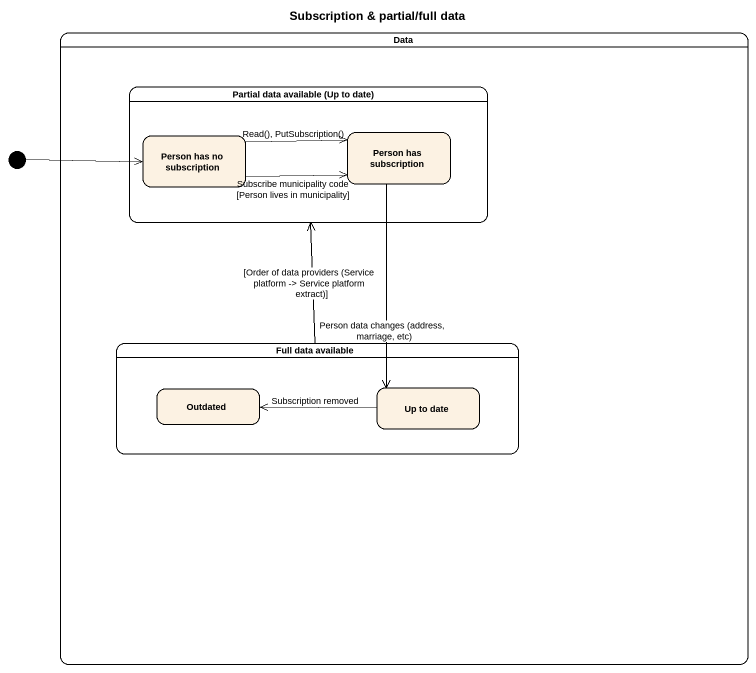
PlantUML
@startuml
title Subscription & partial/full data
hide empty description
state Data {
  state "Partial data available (Up to date)" as Partial_data_available_Up {
    state "Person has no subscription" as Person_has_no_subscription
    state "Person has subscription" as Person_has_subscription
  }
  state "Full data available" as Full_data_available {
    state Outdated
    state "Up to date" as Up_to_date
  }
}
state initial1 <<start>>
Person_has_no_subscription -right-> Person_has_subscription : Read(), PutSubscription()
Person_has_no_subscription -right-> Person_has_subscription : Subscribe municipality code [Person lives in municipality]
Person_has_subscription --> Up_to_date : Person data changes (address, marriage, etc)
initial1 -right-> Person_has_no_subscription
Full_data_available -up-> Partial_data_available_Up : [Order of data providers (Service platform -> Service platform extract)]
Up_to_date -left-> Outdated : Subscription removed
@enduml
